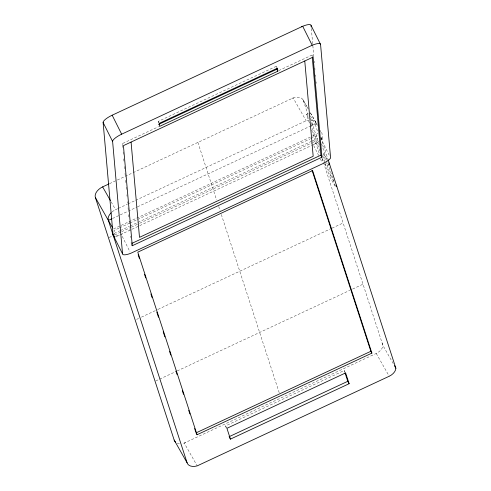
<?xml version="1.0" encoding="UTF-8"?>
<svg xmlns="http://www.w3.org/2000/svg" width="491" height="491" viewBox="0 0 491 491"><rect width="100%" height="100%" fill="white"/><g stroke="black" fill="none" stroke-linecap="round" stroke-linejoin="round"><path stroke-width="0.37" stroke-dasharray="2.46 1.84" d="M158.36 122.609L158.255 121.381L276.574 66.15L277.231 67.463M122.732 147.398L122.394 143.581L158.525 126.715M278.728 70.606L312.08 55.041L313.111 57.097M109.536 183.659L132.429 172.973M133.116 172.648L293.164 97.948A10.759 6.721 -29.6 0 1 303.352 100.545L308.17 109.02M309.361 122.971L306.556 114.342L308.311 113.525M112.138 211.873A10.323 6.451 -29.6 0 1 115.6 209.694L117.68 208.718M118.374 208.399L127.378 204.195M128.071 203.869L135 200.635M135.694 200.316L306.126 120.755A10.759 6.721 -29.6 0 1 308.649 120.129M112.531 218.477L136.793 207.153M137.486 206.834L310.772 125.948M311.466 125.622L316.321 123.358L317.266 126.273M310.392 115.882L315.259 124.444L312.92 125.536L311.048 122.247M113.538 228.941L120.467 225.707M121.16 225.381L311.779 136.406M312.472 136.081L318.015 133.491M118.908 228.155L114.053 230.42L114.44 234.557M119.601 227.83L129.305 223.301M129.998 222.975L136.928 219.741M137.621 219.416L310.22 138.855M310.907 138.53L317.843 135.295M114.2 233.434L119.743 230.85M120.436 230.525L129.446 226.32M130.14 225.995L311.055 141.549M311.748 141.224L318.677 137.989M109.168 237.521L114.016 235.257M114.71 234.931L120.946 232.022M121.633 231.703L130.637 227.499M131.33 227.173L138.947 223.62M139.64 223.295L312.258 142.721M312.951 142.396L316.425 140.776M115.391 236.987L119.546 235.048M120.24 234.723L311.165 145.674M311.552 145.428L318.481 142.187M329.559 164.147L325.999 165.805L324.876 163.828M327.871 163.276L335.586 187.01L329.222 175.815L330.437 175.25L326.466 163.024M136.566 319.402L138.646 318.432M141.414 317.137L157.341 309.704M158.034 309.379L331.333 228.487M332.026 228.162L343.129 222.982M155.764 380.942L176.539 371.245M177.226 370.92L349.831 290.353M352.606 289.058L363.015 284.197M382.115 342.97A9.139 5.714 -29.6 0 1 376.253 353.44L184.235 443.072A11.496 7.181 -29.6 0 1 182.959 443.379M226.271 428.078L225.565 425.918L344.259 370.515L344.94 371.712M121.222 234.336L122.462 233.833M291.9 98.439L293.164 97.948L306.126 120.755M185.512 442.643L184.235 443.072L197.198 465.879M321.132 137.664L322.642 140.248L321.998 133.356L320.488 130.686M303.008 99.759L308.195 108.879M310.416 112.789L315.971 122.566M310.392 112.93L317.456 125.358M306.556 114.342L308.802 118.294M327.313 160.195L323.195 152.953L326.233 162.3M321.887 158.562L324.508 163.172M330.437 175.25L333.806 181.173M393.273 363.665L382.9 345.418L322.059 158.12M376.253 353.44L389.222 376.247M111.156 201.869L115.6 209.694M225.565 425.918L226.59 427.71M320.967 137.443L321.102 138.971L329.578 155.911M318.671 155.549L313.246 144.704A9.139 2.4 -26.6 0 0 318.788 141.408M320.365 158.937L322.059 162.325M158.255 121.381L159.237 123.345M122.394 143.581L122.91 144.606M122.241 236.367L130.035 251.957M320.991 137.75L327.92 159.066M315.259 124.444L317.83 132.355M321.568 143.863L326.938 160.397M310.533 118.282L319.23 144.955M322.734 155.739L325.067 162.932M325.251 163.589L329.222 175.815M303.352 100.545L308.796 117.306M311.055 124.254L319.733 150.964M311.699 130.164L319.641 154.61M344.259 370.515L344.731 371.951M197.898 142.415L216.586 199.947M218.716 206.49L220.134 210.86M221.312 214.493L279.256 392.849M311.337 28.496L313.829 56.686M314.234 61.258L314.369 62.78M314.841 68.114L314.977 69.642M315.443 74.976L315.578 76.498M316.051 81.831L316.186 83.353M320.359 130.588L320.494 132.116M312.08 55.041L312.215 56.569M276.574 66.15L276.679 67.384M123.137 151.983L123.339 154.278M123.744 158.863L123.947 161.152M124.419 166.504L124.622 168.794M125.027 173.378L125.23 175.674M125.635 180.258L125.837 182.554M126.242 187.139L126.445 189.428M126.917 194.78L127.052 196.308M127.525 201.654L127.66 203.182M128.065 207.767L128.268 210.062M128.673 214.647L128.875 216.936M129.28 221.521L129.483 223.816M129.955 229.162L130.09 230.69M130.569 236.042L130.704 237.57M131.109 242.155L131.244 243.683M179.338 443.582A11.496 7.181 -29.6 0 1 177.276 443.109M311.042 120A10.759 6.721 -29.6 0 1 316.321 123.358M321.004 137.83A9.139 2.4 -26.6 0 1 321.102 138.971M118.859 235.152A11.496 3.02 -26.6 0 1 115.054 235.87"/><path stroke-width="0.74" d="M112.163 115.207L302.689 26.268A10.759 2.823 -26.6 0 1 311.067 25.452L320.562 44.429L330.596 157.949A9.139 2.4 -26.6 0 1 322.74 163.681L130.716 253.313A11.496 3.02 -26.6 0 1 122.554 253.872L113.053 234.894L103.122 122.517A10.323 2.713 -26.6 0 1 112.163 115.207L121.658 134.178A10.323 2.713 -26.6 0 0 112.617 141.494L122.554 253.872M121.658 134.178L312.184 45.246A10.759 2.823 -26.6 0 1 320.562 44.429M158.525 124.456L276.844 69.225L276.734 67.997M277.832 71.195L159.514 126.426L159.237 123.345L277.556 68.12L277.832 71.195L276.844 69.225M328.154 159.796L395.869 368.232A9.139 5.714 -29.6 0 1 389.222 376.247L197.198 465.879A11.496 7.181 -29.6 0 1 187.126 462.847L174.164 440.034L95.407 197.609A10.323 6.451 -29.6 0 1 102.637 186.881L108.873 183.972M187.126 462.847L108.376 220.422L111.838 218.802M131.938 243.358L320.924 155.144L312.282 57.33M132.269 245.739L321.955 157.2L313.111 57.097L123.425 145.637L132.269 245.739L131.754 244.714M312.018 170.193L370.852 351.286L196.038 432.89L197.081 434.719L371.89 353.121L312.589 170.567L137.775 252.165L197.081 434.719M229.076 436.72L347.769 381.317L344.964 372.675M230.439 439.114L349.132 383.71L345.621 372.908L226.928 428.312L230.439 439.114L229.42 437.315M301.449 26.809L302.689 26.268L312.184 45.246M112.813 234.084L114.698 237.313M328.81 162.828L329.559 164.147M336.053 185.125L336.801 186.445M394.383 365.623L395.869 368.232M370.852 351.286L371.89 353.121M347.769 381.317L349.132 383.71M102.637 186.881L110.414 200.567M95.407 197.609L112.537 227.75M320.924 155.144L321.955 157.2M103.122 122.517L112.617 141.494M138.155 254.7L139.334 258.334M144.532 274.334L145.71 277.974M150.909 293.974L152.093 297.607M156.819 312.153L158.47 317.247M163.196 331.793L164.853 336.881M169.579 351.427L170.758 355.067M175.956 371.067L177.134 374.701M182.333 390.701L183.517 394.341M188.716 410.341L189.894 413.981M194.62 428.526L195.805 432.16M311.067 25.452L311.202 26.974M304.77 61.019L313.184 156.279L139.493 237.356L131.079 142.095M108.376 220.422A10.323 6.451 -29.6 0 1 111.15 212.763M175.631 442.176A11.496 7.181 -29.6 0 1 174.164 440.034M113.832 235.723A11.496 3.02 -26.6 0 1 113.053 234.894"/></g></svg>
